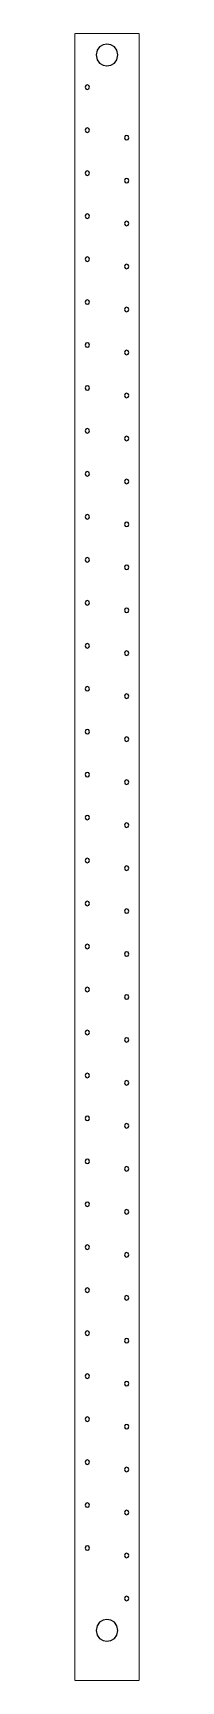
# Model space of a CAD drawing. Extents: x 0.06 to 0.42, y 0.06 to 9.12.
import ezdxf

# ---------------------------------------------------------------- set-up
doc = ezdxf.new("R2010")
doc.units = 0
doc.layers.get('0').update_dxf_attribs({"linetype": 'CONTINUOUS'})

msp = doc.modelspace()

# ---------------------------------------------------------------- linework, layer by layer
at = {"color": 13, "const_width": 0.006}
for points in [[(0.064996, 9.12011), (0.064996, 0.064996)], [(0.419325, 9.12011), (0.064996, 9.12011)], [(0.419325, 0.064996), (0.419325, 9.12011)], [(0.064996, 0.064996), (0.419325, 0.064996)]]:
    msp.add_lwpolyline(points, dxfattribs=at)
at = {"color": 173}
for points in [[(0.301161, 9.00201), (0.296061, 9.02783), (0.282715, 9.04628), (0.263781, 9.05735), (0.242133, 9.06104), (0.220486, 9.05735), (0.201551, 9.04628), (0.188206, 9.02783), (0.18316, 9.00201), (0.188206, 8.97624), (0.201551, 8.95779), (0.220486, 8.94672), (0.242133, 8.94303), (0.263781, 8.94672), (0.282715, 8.95779), (0.296061, 8.97624), (0.301161, 9.00201)], [(0.146376, 8.82482), (0.142415, 8.83421), (0.133843, 8.83735), (0.125271, 8.83421), (0.121365, 8.82482), (0.125271, 8.81549), (0.133843, 8.81233), (0.142415, 8.81549), (0.146376, 8.82482)], [(0.146376, 8.5886), (0.142415, 8.59799), (0.133843, 8.60113), (0.125271, 8.59799), (0.121365, 8.5886), (0.125271, 8.57926), (0.133843, 8.57611), (0.142415, 8.57926), (0.146376, 8.5886)], [(0.362901, 8.54742), (0.358942, 8.55681), (0.350369, 8.55994), (0.341797, 8.55681), (0.33789, 8.54742), (0.341797, 8.53808), (0.350369, 8.53494), (0.358942, 8.53808), (0.362901, 8.54742)], [(0.146376, 8.35237), (0.142415, 8.36182), (0.133843, 8.3649), (0.125271, 8.36182), (0.121365, 8.35237), (0.125271, 8.34304), (0.133843, 8.3399), (0.142415, 8.34304), (0.146376, 8.35237)], [(0.362901, 8.31108), (0.358942, 8.32047), (0.350369, 8.32363), (0.341797, 8.32047), (0.33789, 8.31108), (0.341797, 8.30176), (0.350369, 8.29861), (0.358942, 8.30176), (0.362901, 8.31108)], [(0.146376, 8.11621), (0.142415, 8.1256), (0.133843, 8.12875), (0.125271, 8.1256), (0.121365, 8.11621), (0.125271, 8.10688), (0.133843, 8.10374), (0.142415, 8.10688), (0.146376, 8.11621)], [(0.362901, 8.07493), (0.358942, 8.08431), (0.350369, 8.08746), (0.341797, 8.08431), (0.33789, 8.07493), (0.341797, 8.06554), (0.350369, 8.06239), (0.358942, 8.06554), (0.362901, 8.07493)], [(0.146376, 7.87999), (0.142415, 7.88937), (0.133843, 7.89253), (0.125271, 7.88937), (0.121365, 7.87999), (0.125271, 7.87067), (0.133843, 7.86751), (0.142415, 7.87067), (0.146376, 7.87999)], [(0.362901, 7.83871), (0.358942, 7.8481), (0.350369, 7.85124), (0.341797, 7.8481), (0.33789, 7.83871), (0.341797, 7.82938), (0.350369, 7.82622), (0.358942, 7.82938), (0.362901, 7.83871)], [(0.146376, 7.64372), (0.142415, 7.6531), (0.133843, 7.65625), (0.125271, 7.6531), (0.121365, 7.64372), (0.125271, 7.63439), (0.133843, 7.63124), (0.142415, 7.63439), (0.146376, 7.64372)], [(0.362901, 7.60249), (0.358942, 7.61193), (0.350369, 7.61501), (0.341797, 7.61193), (0.33789, 7.60249), (0.341797, 7.59315), (0.350369, 7.59), (0.358942, 7.59315), (0.362901, 7.60249)], [(0.146376, 7.4075), (0.142415, 7.41689), (0.133843, 7.42003), (0.125271, 7.41689), (0.121365, 7.4075), (0.125271, 7.39817), (0.133843, 7.39501), (0.142415, 7.39817), (0.146376, 7.4075)], [(0.362901, 7.36632), (0.358942, 7.37571), (0.350369, 7.37885), (0.341797, 7.37571), (0.33789, 7.36632), (0.341797, 7.35693), (0.350369, 7.35379), (0.358942, 7.35693), (0.362901, 7.36632)], [(0.146376, 7.17128), (0.142415, 7.18072), (0.133843, 7.18381), (0.125271, 7.18072), (0.121365, 7.17128), (0.125271, 7.16194), (0.133843, 7.15881), (0.142415, 7.16194), (0.146376, 7.17128)], [(0.362901, 7.12999), (0.358942, 7.13937), (0.350369, 7.14253), (0.341797, 7.13937), (0.33789, 7.12999), (0.341797, 7.12067), (0.350369, 7.11751), (0.358942, 7.12067), (0.362901, 7.12999)], [(0.146376, 6.93511), (0.142415, 6.9445), (0.133843, 6.94764), (0.125271, 6.9445), (0.121365, 6.93511), (0.125271, 6.92578), (0.133843, 6.92264), (0.142415, 6.92578), (0.146376, 6.93511)], [(0.362901, 6.89382), (0.358942, 6.90321), (0.350369, 6.90636), (0.341797, 6.90321), (0.33789, 6.89382), (0.341797, 6.88444), (0.350369, 6.88129), (0.358942, 6.88444), (0.362901, 6.89382)], [(0.146376, 6.69889), (0.142415, 6.70828), (0.133843, 6.71143), (0.125271, 6.70828), (0.121365, 6.69889), (0.125271, 6.68956), (0.133843, 6.68642), (0.142415, 6.68956), (0.146376, 6.69889)], [(0.362901, 6.65761), (0.358942, 6.66699), (0.350369, 6.67014), (0.341797, 6.66699), (0.33789, 6.65761), (0.341797, 6.64828), (0.350369, 6.64513), (0.358942, 6.64828), (0.362901, 6.65761)], [(0.146376, 6.46262), (0.142415, 6.472), (0.133843, 6.47515), (0.125271, 6.472), (0.121365, 6.46262), (0.125271, 6.45324), (0.133843, 6.45008), (0.142415, 6.45324), (0.146376, 6.46262)], [(0.362901, 6.42139), (0.358942, 6.43078), (0.350369, 6.43392), (0.341797, 6.43078), (0.33789, 6.42139), (0.341797, 6.41206), (0.350369, 6.4089), (0.358942, 6.41206), (0.362901, 6.42139)], [(0.146376, 6.2264), (0.142415, 6.23579), (0.133843, 6.23893), (0.125271, 6.23579), (0.121365, 6.2264), (0.125271, 6.21707), (0.133843, 6.21392), (0.142415, 6.21707), (0.146376, 6.2264)], [(0.362901, 6.18522), (0.358942, 6.19461), (0.350369, 6.19775), (0.341797, 6.19461), (0.33789, 6.18522), (0.341797, 6.17583), (0.350369, 6.17269), (0.358942, 6.17583), (0.362901, 6.18522)], [(0.146376, 5.99018), (0.142415, 5.99962), (0.133843, 6.00271), (0.125271, 5.99962), (0.121365, 5.99018), (0.125271, 5.98085), (0.133843, 5.97771), (0.142415, 5.98085), (0.146376, 5.99018)], [(0.362901, 5.94889), (0.358942, 5.95828), (0.350369, 5.96143), (0.341797, 5.95828), (0.33789, 5.94889), (0.341797, 5.93956), (0.350369, 5.93642), (0.358942, 5.93956), (0.362901, 5.94889)], [(0.146376, 5.75401), (0.142415, 5.7634), (0.133843, 5.76654), (0.125271, 5.7634), (0.121365, 5.75401), (0.125271, 5.74468), (0.133843, 5.74154), (0.142415, 5.74468), (0.146376, 5.75401)], [(0.362901, 5.71272), (0.358942, 5.72211), (0.350369, 5.72526), (0.341797, 5.72211), (0.33789, 5.71272), (0.341797, 5.70335), (0.350369, 5.70019), (0.358942, 5.70335), (0.362901, 5.71272)], [(0.146376, 5.51779), (0.142415, 5.52718), (0.133843, 5.53033), (0.125271, 5.52718), (0.121365, 5.51779), (0.125271, 5.50846), (0.133843, 5.50532), (0.142415, 5.50846), (0.146376, 5.51779)], [(0.362901, 5.47651), (0.358942, 5.48589), (0.350369, 5.48904), (0.341797, 5.48589), (0.33789, 5.47651), (0.341797, 5.46718), (0.350369, 5.46403), (0.358942, 5.46718), (0.362901, 5.47651)], [(0.146376, 5.28153), (0.142415, 5.2909), (0.133843, 5.29406), (0.125271, 5.2909), (0.121365, 5.28153), (0.125271, 5.27214), (0.133843, 5.26899), (0.142415, 5.27214), (0.146376, 5.28153)], [(0.362901, 5.24029), (0.358942, 5.24968), (0.350369, 5.25282), (0.341797, 5.24968), (0.33789, 5.24029), (0.341797, 5.23096), (0.350369, 5.22781), (0.358942, 5.23096), (0.362901, 5.24029)], [(0.146376, 5.04531), (0.142415, 5.05469), (0.133843, 5.05783), (0.125271, 5.05469), (0.121365, 5.04531), (0.125271, 5.03597), (0.133843, 5.03282), (0.142415, 5.03597), (0.146376, 5.04531)], [(0.362901, 5.00412), (0.358942, 5.01351), (0.350369, 5.01665), (0.341797, 5.01351), (0.33789, 5.00412), (0.341797, 4.99474), (0.350369, 4.9916), (0.358942, 4.99474), (0.362901, 5.00412)], [(0.146376, 4.80908), (0.142415, 4.81853), (0.133843, 4.82161), (0.125271, 4.81853), (0.121365, 4.80908), (0.125271, 4.79975), (0.133843, 4.7966), (0.142415, 4.79975), (0.146376, 4.80908)], [(0.362901, 4.76779), (0.358942, 4.77718), (0.350369, 4.78033), (0.341797, 4.77718), (0.33789, 4.76779), (0.341797, 4.75846), (0.350369, 4.75532), (0.358942, 4.75846), (0.362901, 4.76779)], [(0.146376, 4.57292), (0.142415, 4.58231), (0.133843, 4.58544), (0.125271, 4.58231), (0.121365, 4.57292), (0.125271, 4.56358), (0.133843, 4.56044), (0.142415, 4.56358), (0.146376, 4.57292)], [(0.362901, 4.53157), (0.358942, 4.54101), (0.350369, 4.54411), (0.341797, 4.54101), (0.33789, 4.53157), (0.341797, 4.52225), (0.350369, 4.5191), (0.358942, 4.52225), (0.362901, 4.53157)], [(0.146376, 4.33669), (0.142415, 4.34608), (0.133843, 4.34924), (0.125271, 4.34608), (0.121365, 4.33669), (0.125271, 4.32736), (0.133843, 4.32422), (0.142415, 4.32736), (0.146376, 4.33669)], [(0.362901, 4.29542), (0.358942, 4.30479), (0.350369, 4.30794), (0.341797, 4.30479), (0.33789, 4.29542), (0.341797, 4.28608), (0.350369, 4.28293), (0.358942, 4.28608), (0.362901, 4.29542)], [(0.146376, 4.10042), (0.142415, 4.10981), (0.133843, 4.11296), (0.125271, 4.10981), (0.121365, 4.10042), (0.125271, 4.09104), (0.133843, 4.08789), (0.142415, 4.09104), (0.146376, 4.10042)], [(0.362901, 4.05919), (0.358942, 4.06858), (0.350369, 4.07172), (0.341797, 4.06858), (0.33789, 4.05919), (0.341797, 4.04986), (0.350369, 4.04671), (0.358942, 4.04986), (0.362901, 4.05919)], [(0.146376, 3.86421), (0.142415, 3.87358), (0.133843, 3.87674), (0.125271, 3.87358), (0.121365, 3.86421), (0.125271, 3.85487), (0.133843, 3.85172), (0.142415, 3.85487), (0.146376, 3.86421)], [(0.362901, 3.82303), (0.358942, 3.83242), (0.350369, 3.83556), (0.341797, 3.83242), (0.33789, 3.82303), (0.341797, 3.81364), (0.350369, 3.81049), (0.358942, 3.81364), (0.362901, 3.82303)], [(0.146376, 3.62799), (0.142415, 3.63743), (0.133843, 3.64051), (0.125271, 3.63743), (0.121365, 3.62799), (0.125271, 3.61865), (0.133843, 3.6155), (0.142415, 3.61865), (0.146376, 3.62799)], [(0.362901, 3.58669), (0.358942, 3.59608), (0.350369, 3.59924), (0.341797, 3.59608), (0.33789, 3.58669), (0.341797, 3.57736), (0.350369, 3.57422), (0.358942, 3.57736), (0.362901, 3.58669)], [(0.146376, 3.39182), (0.142415, 3.40121), (0.133843, 3.40435), (0.125271, 3.40121), (0.121365, 3.39182), (0.125271, 3.38243), (0.133843, 3.37929), (0.142415, 3.38243), (0.146376, 3.39182)], [(0.362901, 3.35047), (0.358942, 3.35992), (0.350369, 3.36301), (0.341797, 3.35992), (0.33789, 3.35047), (0.341797, 3.34115), (0.350369, 3.338), (0.358942, 3.34115), (0.362901, 3.35047)], [(0.146376, 3.1556), (0.142415, 3.16499), (0.133843, 3.16812), (0.125271, 3.16499), (0.121365, 3.1556), (0.125271, 3.14626), (0.133843, 3.14312), (0.142415, 3.14626), (0.146376, 3.1556)], [(0.362901, 3.11431), (0.358942, 3.12369), (0.350369, 3.12685), (0.341797, 3.12369), (0.33789, 3.11431), (0.341797, 3.10499), (0.350369, 3.10183), (0.358942, 3.10499), (0.362901, 3.11431)], [(0.146376, 2.91932), (0.142415, 2.92871), (0.133843, 2.93186), (0.125271, 2.92871), (0.121365, 2.91932), (0.125271, 2.90994), (0.133843, 2.90679), (0.142415, 2.90994), (0.146376, 2.91932)], [(0.362901, 2.8781), (0.358942, 2.88747), (0.350369, 2.89063), (0.341797, 2.88747), (0.33789, 2.8781), (0.341797, 2.86876), (0.350369, 2.86561), (0.358942, 2.86876), (0.362901, 2.8781)], [(0.146376, 2.68311), (0.142415, 2.69249), (0.133843, 2.69564), (0.125271, 2.69249), (0.121365, 2.68311), (0.125271, 2.67378), (0.133843, 2.67063), (0.142415, 2.67378), (0.146376, 2.68311)], [(0.362901, 2.64193), (0.358942, 2.65132), (0.350369, 2.65446), (0.341797, 2.65132), (0.33789, 2.64193), (0.341797, 2.63254), (0.350369, 2.62939), (0.358942, 2.63254), (0.362901, 2.64193)], [(0.146376, 2.44689), (0.142415, 2.45632), (0.133843, 2.45942), (0.125271, 2.45632), (0.121365, 2.44689), (0.125271, 2.43756), (0.133843, 2.4344), (0.142415, 2.43756), (0.146376, 2.44689)], [(0.362901, 2.4056), (0.358942, 2.41499), (0.350369, 2.41812), (0.341797, 2.41499), (0.33789, 2.4056), (0.341797, 2.39626), (0.350369, 2.39312), (0.358942, 2.39626), (0.362901, 2.4056)], [(0.146376, 2.21072), (0.142415, 2.22011), (0.133843, 2.22325), (0.125271, 2.22011), (0.121365, 2.21072), (0.125271, 2.20133), (0.133843, 2.19819), (0.142415, 2.20133), (0.146376, 2.21072)], [(0.362901, 2.16938), (0.358942, 2.17882), (0.350369, 2.18192), (0.341797, 2.17882), (0.33789, 2.16938), (0.341797, 2.16004), (0.350369, 2.1569), (0.358942, 2.16004), (0.362901, 2.16938)], [(0.146376, 1.97439), (0.142415, 1.98378), (0.133843, 1.98693), (0.125271, 1.98378), (0.121365, 1.97439), (0.125271, 1.96506), (0.133843, 1.96192), (0.142415, 1.96506), (0.146376, 1.97439)], [(0.362901, 1.93321), (0.358942, 1.9426), (0.350369, 1.94575), (0.341797, 1.9426), (0.33789, 1.93321), (0.341797, 1.92389), (0.350369, 1.92074), (0.358942, 1.92389), (0.362901, 1.93321)], [(0.146376, 1.73822), (0.142415, 1.74761), (0.133843, 1.75076), (0.125271, 1.74761), (0.121365, 1.73822), (0.125271, 1.72885), (0.133843, 1.72569), (0.142415, 1.72885), (0.146376, 1.73822)], [(0.362901, 1.697), (0.358942, 1.70638), (0.350369, 1.70953), (0.341797, 1.70638), (0.33789, 1.697), (0.341797, 1.68767), (0.350369, 1.68451), (0.358942, 1.68767), (0.362901, 1.697)], [(0.146376, 1.50201), (0.142415, 1.51139), (0.133843, 1.51454), (0.125271, 1.51139), (0.121365, 1.50201), (0.125271, 1.49268), (0.133843, 1.48953), (0.142415, 1.49268), (0.146376, 1.50201)], [(0.362901, 1.46072), (0.358942, 1.47011), (0.350369, 1.47325), (0.341797, 1.47011), (0.33789, 1.46072), (0.341797, 1.45133), (0.350369, 1.44819), (0.358942, 1.45133), (0.362901, 1.46072)], [(0.146376, 1.26579), (0.142415, 1.27517), (0.133843, 1.27832), (0.125271, 1.27517), (0.121365, 1.26579), (0.125271, 1.25646), (0.133843, 1.25331), (0.142415, 1.25646), (0.146376, 1.26579)], [(0.362901, 1.2245), (0.358942, 1.23389), (0.350369, 1.23703), (0.341797, 1.23389), (0.33789, 1.2245), (0.341797, 1.21517), (0.350369, 1.21202), (0.358942, 1.21517), (0.362901, 1.2245)], [(0.146376, 1.02962), (0.142415, 1.03901), (0.133843, 1.04216), (0.125271, 1.03901), (0.121365, 1.02962), (0.125271, 1.02024), (0.133843, 1.01709), (0.142415, 1.02024), (0.146376, 1.02962)], [(0.362901, 0.988282), (0.358942, 0.997721), (0.350369, 1.00081), (0.341797, 0.997721), (0.33789, 0.988282), (0.341797, 0.97895), (0.350369, 0.975803), (0.358942, 0.97895), (0.362901, 0.988282)], [(0.146376, 0.793294), (0.142415, 0.802681), (0.133843, 0.805826), (0.125271, 0.802681), (0.121365, 0.793294), (0.125271, 0.783963), (0.133843, 0.780817), (0.142415, 0.783963), (0.146376, 0.793294)], [(0.362901, 0.752115), (0.358942, 0.761501), (0.350369, 0.764649), (0.341797, 0.761501), (0.33789, 0.752115), (0.341797, 0.742785), (0.350369, 0.739637), (0.358942, 0.742785), (0.362901, 0.752115)], [(0.362901, 0.515896), (0.358942, 0.525282), (0.350369, 0.528429), (0.341797, 0.525282), (0.33789, 0.515896), (0.341797, 0.506565), (0.350369, 0.503418), (0.358942, 0.506565), (0.362901, 0.515896)], [(0.301161, 0.340603), (0.296061, 0.366428), (0.282715, 0.384874), (0.263781, 0.395942), (0.242133, 0.399631), (0.220486, 0.395942), (0.201551, 0.384874), (0.188206, 0.366428), (0.18316, 0.340603), (0.188206, 0.314833), (0.201551, 0.296386), (0.220486, 0.285319), (0.242133, 0.281629), (0.263781, 0.285319), (0.282715, 0.296386), (0.296061, 0.314833), (0.301161, 0.340603)]]:
    msp.add_lwpolyline(points, close=True, dxfattribs=at)

doc.saveas('drawing.dxf')
